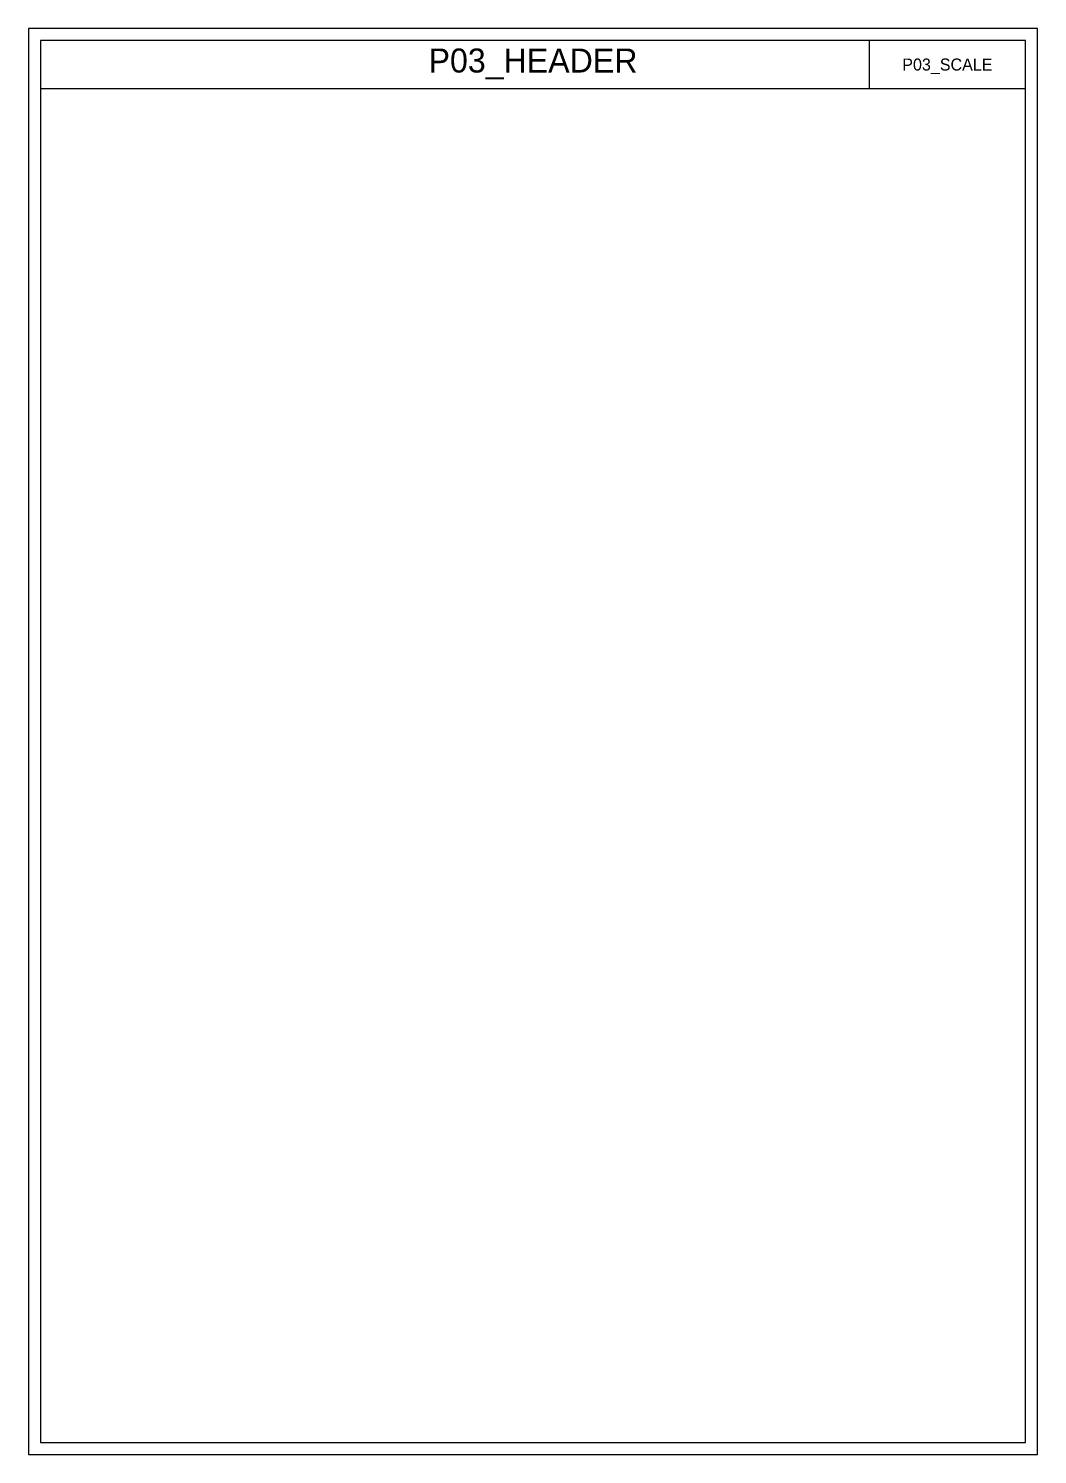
# Model space of a CAD drawing. Header units: millimetres. Extents: x 0 to 12600, y 0 to 17820.
import ezdxf
from ezdxf.enums import TextEntityAlignment as Align

# ---------------------------------------------------------------- set-up
doc = ezdxf.new("R2010")
doc.units = ezdxf.units.MM
doc.layers.add('Yazılar', color=70, linetype='Continuous')
doc.styles.add('YAZI', font='seguisbi.ttf', dxfattribs={"height": 2.4})

# ---------------------------------------------------------------- blocks, each defined once
blk = doc.blocks.new('A4 ß')
for points in [[(-210, -148.5), (0, -148.5), (0, 148.5), (-210, 148.5)], [(-207.5, 136), (-2.5, 136), (-2.5, 146), (-207.5, 146)], [(-207.5, -146), (-2.5, -146), (-2.5, 146), (-207.5, 146)], [(-35, 136), (-2.5, 136), (-2.5, 146), (-35, 146)]]:
    blk.add_lwpolyline(points, close=True)

msp = doc.modelspace()

# ---------------------------------------------------------------- block references
at = {"xscale": 60, "yscale": 60, "zscale": 60}
msp.add_blockref('A4 ß', (12600, 8910), dxfattribs=at)

# ---------------------------------------------------------------- texts
at = {"layer": 'Yazılar', "style": 'YAZI'}
for tag, text, height, p in [('P03_HEADER', 'KUYU B-B KESİTİ', 300, (6300, 17270)), ('P03_SCALE', '1:60', 150, (11475, 17295))]:
    msp.add_attdef(tag, text=text, height=height, dxfattribs=at).set_placement(p, align=Align.CENTER)

doc.saveas('drawing.dxf')
